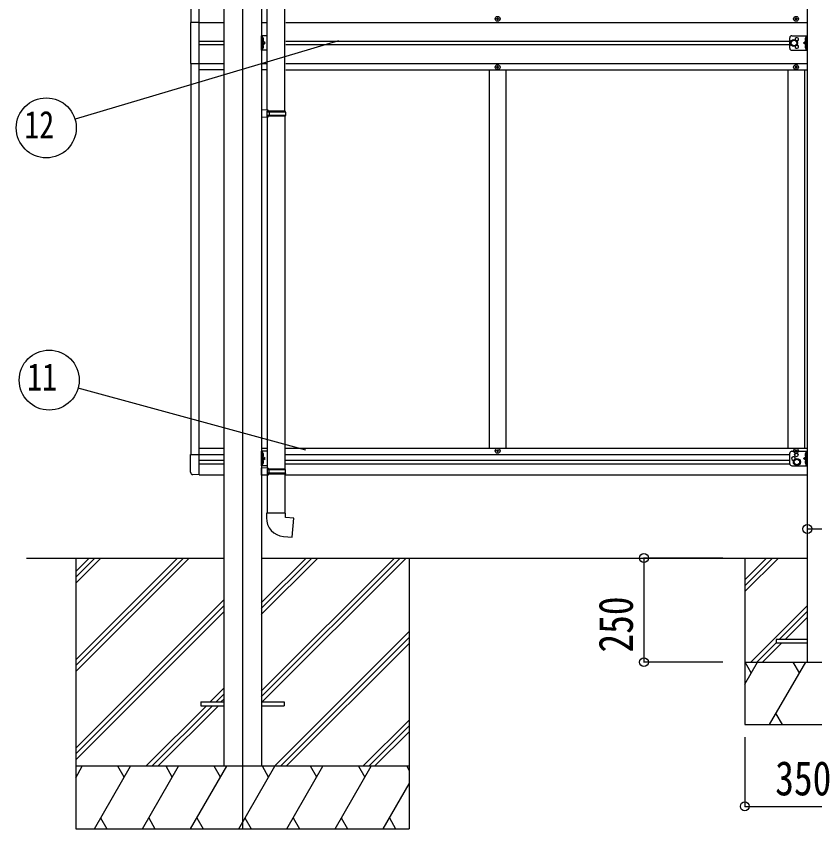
# Model space of a CAD drawing. Units: millimetres, scale not verified. Extents: x -10512 to 10512, y -7425 to 7425.
# Drawn here: x -4613 to -2697, y -4631 to -2680 of the extents above; entities that cross this region are included whole.
import ezdxf
from ezdxf.enums import TextEntityAlignment as Align

# ---------------------------------------------------------------- set-up
doc = ezdxf.new("R2010")
doc.units = ezdxf.units.MM
doc.header["$LTSCALE"] = 30
for name, color, linetype in [('0-3_YKK_12', 2, 'Continuous'), ('0-4_YKK_13', 4, 'Continuous'), ('0-5_YKK_A1', 4, 'Continuous'), ('0-6_YKK_D', 6, 'Continuous')]:
    doc.layers.add(name, color=color, linetype=linetype)
doc.styles.add('ＭＳ ゴシック', font='')
doc.styles.get('ＭＳ ゴシック').set_extended_font_data('MS Gothic')

msp = doc.modelspace()

# ---------------------------------------------------------------- linework, layer by layer
at = {"layer": '0-3_YKK_12'}
msp.add_line((-4070.06, -1456.26), (-4070.06, -4630.66), dxfattribs=at)
at = {"layer": '0-4_YKK_13'}
for p, q in [((-4010.86, -2905.28), (-4010.86, -2063.15)), ((-3968.86, -2907.84), (-3968.86, -2060.59)), ((-3459.56, -2686.64), (-3460.56, -2686.64)), ((-3456.56, -2685.64), (-3455.56, -2685.64)), ((-2743.56, -2686.64), (-2744.56, -2686.64)), ((-2740.56, -2685.64), (-2739.56, -2685.64)), ((-4024.86, -2761.64), (-4024.86, -2726.64)), ((-4010.86, -2726.64), (-4024.86, -2726.64)), ((-4022.36, -2761.64), (-4022.36, -2726.64)), ((-2752.06, -2726.64), (-2715.06, -2726.64)), ((-2717.56, -2761.64), (-2717.56, -2726.64)), ((-2715.06, -2761.64), (-2715.06, -2726.64)), ((-4021.86, -2739.14), (-4022.36, -2739.05)), ((-4022.36, -2744.14), (-4015.36, -2744.14)), ((-4021.86, -2731.14), (-4021.06, -2731.28)), ((-4021.86, -2739.14), (-4021.06, -2739)), ((-4021.86, -2749.14), (-4021.06, -2749.28)), ((-2757.06, -2756.64), (-2757.06, -2731.64)), ((-2717.56, -2744.14), (-2724.56, -2744.14)), ((-2718.06, -2731.14), (-2718.86, -2731.28)), ((-2718.06, -2739.14), (-2718.86, -2739)), ((-2718.06, -2749.14), (-2718.86, -2749.28)), ((-2718.06, -2739.14), (-2717.56, -2739.05)), ((-4010.86, -2761.64), (-4024.86, -2761.64)), ((-4021.86, -2757.14), (-4022.36, -2757.05)), ((-4021.86, -2757.14), (-4021.06, -2757)), ((-2752.06, -2761.64), (-2715.06, -2761.64)), ((-2718.06, -2757.14), (-2718.86, -2757)), ((-2718.06, -2757.14), (-2717.56, -2757.05)), ((-3459.56, -2801.64), (-3460.56, -2801.64)), ((-3456.56, -2802.64), (-3455.56, -2802.64)), ((-2743.56, -2801.64), (-2744.56, -2801.64)), ((-2740.56, -2802.64), (-2739.56, -2802.64)), ((-4008.86, -2905.34), (-4024.86, -2904.87)), ((-4024.86, -2904.87), (-4024.86, -2922.81)), ((-4008.86, -2907.34), (-4008.86, -2905.34)), ((-4008.86, -2922.34), (-4024.86, -2922.81)), ((-4008.86, -2907.34), (-4010.86, -2907.34)), ((-3967.86, -2907.84), (-4010.86, -2907.84)), ((-3966.86, -2909.84), (-4010.86, -2909.84)), ((-3966.86, -2917.84), (-4010.86, -2917.84)), ((-3967.86, -2919.84), (-4010.86, -2919.84)), ((-4010.86, -2922.4), (-4010.86, -3764.53)), ((-4008.86, -2922.34), (-4008.86, -2920.34)), ((-4006.38, -2909.84), (-4005.95, -2907.84)), ((-3968.86, -2919.84), (-3968.86, -3767.09)), ((-3966.86, -2909.84), (-3967.86, -2907.84)), ((-3966.86, -2917.84), (-3967.86, -2919.84)), ((-3966.86, -2909.84), (-3966.86, -2917.84)), ((-4024.86, -3759.14), (-4024.86, -3724.14)), ((-4010.86, -3724.14), (-4024.86, -3724.14)), ((-4022.36, -3759.14), (-4022.36, -3724.14)), ((-3459.56, -3723.64), (-3460.56, -3723.64)), ((-3456.56, -3722.64), (-3455.56, -3722.64)), ((-2752.06, -3724.14), (-2715.06, -3724.14)), ((-2743.56, -3723.64), (-2744.56, -3723.64)), ((-2740.56, -3722.64), (-2739.56, -3722.64)), ((-2717.56, -3759.14), (-2717.56, -3724.14)), ((-2715.06, -3759.14), (-2715.06, -3724.14)), ((-4194.56, -3774.85), (-4194.56, -3731.95)), ((-4194.56, -3731.95), (-4174.06, -3731.95)), ((-4174.06, -3781.14), (-4174.06, -3731.95)), ((-4021.86, -3736.64), (-4022.36, -3736.55)), ((-4022.36, -3741.64), (-4015.36, -3741.64)), ((-4021.86, -3728.64), (-4021.06, -3728.78)), ((-4021.86, -3736.64), (-4021.06, -3736.5)), ((-2757.06, -3754.14), (-2757.06, -3729.14)), ((-2717.56, -3741.64), (-2724.56, -3741.64)), ((-2718.06, -3728.64), (-2718.86, -3728.78)), ((-2718.06, -3736.64), (-2718.86, -3736.5)), ((-2718.06, -3736.64), (-2717.56, -3736.55)), ((-4010.86, -3759.14), (-4024.86, -3759.14)), ((-4008.86, -3764.59), (-4024.86, -3764.12)), ((-4024.86, -3782.06), (-4024.86, -3764.12)), ((-4021.86, -3754.64), (-4022.36, -3754.55)), ((-4021.86, -3746.64), (-4021.06, -3746.78)), ((-4021.86, -3754.64), (-4021.06, -3754.5)), ((-4008.86, -3764.59), (-4008.86, -3766.59)), ((-2752.06, -3759.14), (-2715.06, -3759.14)), ((-2718.06, -3746.64), (-2718.86, -3746.78)), ((-2718.06, -3754.64), (-2718.86, -3754.5)), ((-2718.06, -3754.64), (-2717.56, -3754.55)), ((-4174.06, -3781.14), (-4189.35, -3780.34)), ((-4008.86, -3781.59), (-4024.86, -3782.06)), ((-3967.86, -3767.09), (-4010.86, -3767.09)), ((-3966.86, -3769.09), (-4010.86, -3769.09)), ((-3966.86, -3777.09), (-4010.86, -3777.09)), ((-3967.86, -3779.09), (-4010.86, -3779.09)), ((-4008.86, -3779.59), (-4010.86, -3779.59)), ((-4010.86, -3781.65), (-4010.86, -3873.09)), ((-4008.86, -3779.59), (-4008.86, -3781.59)), ((-4006.38, -3777.09), (-4005.95, -3779.09)), ((-3968.86, -3779.09), (-3968.86, -3873.09)), ((-3966.86, -3769.09), (-3967.86, -3767.09)), ((-3966.86, -3777.09), (-3967.86, -3779.09)), ((-3966.86, -3777.09), (-3966.86, -3769.09)), ((-3966.86, -3873.09), (-4012.86, -3873.09)), ((-4012.86, -3873.09), (-4012.86, -3884.01)), ((-3966.86, -3883.09), (-3966.86, -3873.09)), ((-2715.06, -4176.66), (-2790.06, -4176.66)), ((-4170.06, -4326.16), (-4170.06, -4335.16)), ((-4170.06, -4326.16), (-4115.26, -4326.16)), ((-4024.86, -4326.16), (-3970.06, -4326.16)), ((-3970.06, -4326.16), (-3970.06, -4335.16)), ((-4170.06, -4335.16), (-4115.26, -4335.16)), ((-4024.86, -4335.16), (-3970.06, -4335.16))]:
    msp.add_line(p, q, dxfattribs=at)
for points in [[(-3460.56, -2686.64), (-3460.56, -2685.64), (-3459.56, -2685.64)], [(-3458.56, -2684.64), (-3458.56, -2683.64), (-3457.56, -2683.64), (-3457.56, -2684.64)], [(-3457.56, -2687.64), (-3457.56, -2688.64), (-3458.56, -2688.64), (-3458.56, -2687.64)], [(-3455.56, -2685.64), (-3455.56, -2686.64), (-3456.56, -2686.64)], [(-2744.56, -2686.64), (-2744.56, -2685.64), (-2743.56, -2685.64)], [(-2742.56, -2684.64), (-2742.56, -2683.64), (-2741.56, -2683.64), (-2741.56, -2684.64)], [(-2741.56, -2687.64), (-2741.56, -2688.64), (-2742.56, -2688.64), (-2742.56, -2687.64)], [(-2739.56, -2685.64), (-2739.56, -2686.64), (-2740.56, -2686.64)], [(-4174.06, -2695.14), (-4194.76, -2695.14), (-4194.76, -2793.14), (-4174.06, -2793.14)], [(-4022.74, -2735.14), (-4022.11, -2733.96), (-4019.88, -2732.84)], [(-4022.74, -2735.14), (-4022.11, -2736.33), (-4019.88, -2737.44)], [(-4021.86, -2739.14), (-4021.86, -2731.14), (-4022.36, -2731.23), (-4022.36, -2739.05)], [(-4022.36, -2749.14), (-4015.36, -2744.14), (-4022.36, -2739.14)], [(-4021.86, -2757.14), (-4021.86, -2749.14), (-4022.36, -2749.23), (-4022.36, -2757.05)], [(-2717.56, -2749.14), (-2724.56, -2744.14), (-2717.56, -2739.14)], [(-2717.18, -2735.14), (-2717.81, -2733.96), (-2720.04, -2732.84)], [(-2717.18, -2735.14), (-2717.81, -2736.33), (-2720.04, -2737.44)], [(-2718.06, -2739.14), (-2718.06, -2731.14), (-2717.56, -2731.23), (-2717.56, -2739.05)], [(-2718.06, -2757.14), (-2718.06, -2749.14), (-2717.56, -2749.23), (-2717.56, -2757.05)], [(-4022.74, -2753.14), (-4022.11, -2751.96), (-4019.88, -2750.84)], [(-4022.74, -2753.14), (-4022.11, -2754.33), (-4019.88, -2755.44)], [(-2717.18, -2753.14), (-2717.81, -2751.96), (-2720.04, -2750.84)], [(-2717.18, -2753.14), (-2717.81, -2754.33), (-2720.04, -2755.44)], [(-3460.56, -2801.64), (-3460.56, -2802.64), (-3459.56, -2802.64)], [(-3457.56, -2800.64), (-3457.56, -2799.64), (-3458.56, -2799.64), (-3458.56, -2800.64)], [(-3458.56, -2803.64), (-3458.56, -2804.64), (-3457.56, -2804.64), (-3457.56, -2803.64)], [(-3455.56, -2802.64), (-3455.56, -2801.64), (-3456.56, -2801.64)], [(-2744.56, -2801.64), (-2744.56, -2802.64), (-2743.56, -2802.64)], [(-2741.56, -2800.64), (-2741.56, -2799.64), (-2742.56, -2799.64), (-2742.56, -2800.64)], [(-2742.56, -2803.64), (-2742.56, -2804.64), (-2741.56, -2804.64), (-2741.56, -2803.64)], [(-2739.56, -2802.64), (-2739.56, -2801.64), (-2740.56, -2801.64)], [(-4008.86, -2920.34), (-4010.86, -2920.34), (-4010.86, -2907.34)], [(-4006.38, -2909.84), (-4006.38, -2917.84), (-4005.95, -2919.84)], [(-3460.56, -3723.64), (-3460.56, -3722.64), (-3459.56, -3722.64)], [(-3458.56, -3721.64), (-3458.56, -3720.64), (-3457.56, -3720.64), (-3457.56, -3721.64)], [(-3457.56, -3724.64), (-3457.56, -3725.64), (-3458.56, -3725.64), (-3458.56, -3724.64)], [(-3455.56, -3722.64), (-3455.56, -3723.64), (-3456.56, -3723.64)], [(-2744.56, -3723.64), (-2744.56, -3722.64), (-2743.56, -3722.64)], [(-2742.56, -3721.64), (-2742.56, -3720.64), (-2741.56, -3720.64), (-2741.56, -3721.64)], [(-2741.56, -3724.64), (-2741.56, -3725.64), (-2742.56, -3725.64), (-2742.56, -3724.64)], [(-2739.56, -3722.64), (-2739.56, -3723.64), (-2740.56, -3723.64)], [(-4022.74, -3732.64), (-4022.11, -3731.46), (-4019.88, -3730.34)], [(-4022.74, -3732.64), (-4022.11, -3733.83), (-4019.88, -3734.94)], [(-4021.86, -3736.64), (-4021.86, -3728.64), (-4022.36, -3728.73), (-4022.36, -3736.55)], [(-4022.36, -3746.64), (-4015.36, -3741.64), (-4022.36, -3736.64)], [(-2717.56, -3746.64), (-2724.56, -3741.64), (-2717.56, -3736.64)], [(-2717.18, -3732.64), (-2717.81, -3731.46), (-2720.04, -3730.34)], [(-2717.18, -3732.64), (-2717.81, -3733.83), (-2720.04, -3734.94)], [(-2718.06, -3736.64), (-2718.06, -3728.64), (-2717.56, -3728.73), (-2717.56, -3736.55)], [(-4022.74, -3750.64), (-4022.11, -3749.46), (-4019.88, -3748.34)], [(-4022.74, -3750.64), (-4022.11, -3751.83), (-4019.88, -3752.94)], [(-4021.86, -3754.64), (-4021.86, -3746.64), (-4022.36, -3746.73), (-4022.36, -3754.55)], [(-2717.18, -3750.64), (-2717.81, -3749.46), (-2720.04, -3748.34)], [(-2717.18, -3750.64), (-2717.81, -3751.83), (-2720.04, -3752.94)], [(-2718.06, -3754.64), (-2718.06, -3746.64), (-2717.56, -3746.73), (-2717.56, -3754.55)], [(-4008.86, -3766.59), (-4010.86, -3766.59), (-4010.86, -3779.59)], [(-4006.38, -3777.09), (-4006.38, -3769.09), (-4005.95, -3767.09)], [(-3971.78, -3928.84), (-3950.94, -3930.66), (-3946.94, -3884.84), (-3966.86, -3883.09)], [(-2790.06, -4176.66), (-2790.06, -4184.66), (-2715.06, -4184.66)]]:
    msp.add_lwpolyline(points, dxfattribs=at)
for points in [[(-2747.06, -2736.64), (-2740.56, -2740.39), (-2740.56, -2747.9), (-2747.06, -2751.65), (-2753.56, -2747.9), (-2753.56, -2740.39)], [(-2740.06, -3742.64), (-2733.56, -3746.39), (-2733.56, -3753.9), (-2740.06, -3757.65), (-2746.56, -3753.9), (-2746.56, -3746.39)]]:
    msp.add_lwpolyline(points, close=True, dxfattribs=at)
for centre, radius in [((-3458.06, -2686.14), 5.9), ((-2742.06, -2686.14), 5.9), ((-2747.06, -2744.14), 8.5), ((-2747.06, -2744.14), 7.5), ((-2747.06, -2744.14), 6.5), ((-3458.06, -2802.14), 5.9), ((-2742.06, -2802.14), 5.9), ((-3458.06, -3723.14), 5.9), ((-2742.06, -3723.14), 5.9), ((-2740.06, -3750.14), 8.5), ((-2740.06, -3750.14), 7.5), ((-2740.06, -3750.14), 6.5), ((-2741.56, -3733.14), 4.25)]:
    msp.add_circle(centre, radius, dxfattribs=at)
for centre, radius, start, end in [((-3459.56, -2684.64), 1, 270, 0), ((-3459.56, -2687.64), 1, 0, 90), ((-3456.56, -2684.64), 1, 180, 270), ((-3456.56, -2687.64), 1, 90, 180), ((-2743.56, -2684.64), 1, 270, 0), ((-2743.56, -2687.64), 1, 0, 90), ((-2740.56, -2684.64), 1, 180, 270), ((-2740.56, -2687.64), 1, 90, 180), ((-2752.06, -2731.64), 5, 90, 180), ((-4021.21, -2732.17), 0.9, 32.05588, 80), ((-4021.21, -2738.11), 0.9, 280, 327.94412), ((-4021.21, -2750.17), 0.9, 32.05588, 80), ((-4025.96, -2735.14), 6.5, 327.94412, 32.05588), ((-4025.96, -2753.14), 6.5, 327.94412, 32.05588), ((-2740.06, -2735.64), 4.25, 274.76077, 186.29431), ((-2740.06, -2752.64), 4.25, 173.70569, 85.23923), ((-2713.96, -2735.14), 6.5, 147.94412, 212.05588), ((-2713.96, -2753.14), 6.5, 147.94412, 212.05588), ((-2718.71, -2732.17), 0.9, 100, 147.94412), ((-2718.71, -2738.11), 0.9, 212.05588, 260), ((-2718.71, -2750.17), 0.9, 100, 147.94412), ((-4021.21, -2756.11), 0.9, 280, 327.94412), ((-2752.06, -2756.64), 5, 180, 270), ((-2718.71, -2756.11), 0.9, 212.05588, 260), ((-3459.56, -2800.64), 1, 270, 0), ((-3459.56, -2803.64), 1, 0, 90), ((-3456.56, -2800.64), 1, 180, 270), ((-3456.56, -2803.64), 1, 90, 180), ((-2743.56, -2800.64), 1, 270, 0), ((-2743.56, -2803.64), 1, 0, 90), ((-2740.56, -2800.64), 1, 180, 270), ((-2740.56, -2803.64), 1, 90, 180), ((-3459.56, -3721.64), 1, 270, 0), ((-3459.56, -3724.64), 1, 0, 90), ((-3456.56, -3721.64), 1, 180, 270), ((-3456.56, -3724.64), 1, 90, 180), ((-2752.06, -3729.14), 5, 90, 180), ((-2743.56, -3721.64), 1, 270, 0), ((-2743.56, -3724.64), 1, 0, 90), ((-2740.56, -3721.64), 1, 180, 270), ((-2740.56, -3724.64), 1, 90, 180), ((-4021.21, -3729.67), 0.9, 32.05588, 80), ((-4021.21, -3735.61), 0.9, 280, 327.94412), ((-4025.96, -3732.64), 6.5, 327.94412, 32.05588), ((-2748.56, -3741.64), 4.25, 342.88004, 287.12346), ((-2713.96, -3732.64), 6.5, 147.94412, 212.05588), ((-2718.71, -3729.67), 0.9, 100, 147.94412), ((-2718.71, -3735.61), 0.9, 212.05588, 260), ((-4021.21, -3747.67), 0.9, 32.05588, 80), ((-4021.21, -3753.61), 0.9, 280, 327.94412), ((-4025.96, -3750.64), 6.5, 327.94412, 32.05588), ((-2752.06, -3754.14), 5, 180, 270), ((-2713.96, -3750.64), 6.5, 147.94412, 212.05588), ((-2718.71, -3747.67), 0.9, 100, 147.94412), ((-2718.71, -3753.61), 0.9, 212.05588, 260), ((-4189.06, -3774.85), 5.5, 180, 267), ((-3967.86, -3884.01), 45, 180, 265)]:
    msp.add_arc(centre, radius, start, end, dxfattribs=at)
at = {"layer": '0-5_YKK_A1'}
for p, q in [((-4115.26, -1851.66), (-4115.26, -4480.66)), ((-4024.86, -1851.66), (-4024.86, -4480.66)), ((-2715.06, -1867.66), (-2715.06, -4230.66)), ((-4174.06, -3781.14), (-4174.06, -1907.14)), ((-4194.06, -1956.34), (-4194.06, -2695.14)), ((-4174.06, -2695.14), (-4115.26, -2695.14)), ((-4024.86, -2695.14), (-4010.86, -2695.14)), ((-3965.86, -2695.14), (-2715.06, -2695.14)), ((-4174.06, -2739.64), (-4115.26, -2739.64)), ((-4115.26, -2748.64), (-4174.06, -2748.64)), ((-3965.86, -2739.64), (-2757.06, -2739.64)), ((-2757.06, -2748.64), (-3965.86, -2748.64)), ((-4194.06, -2793.14), (-4194.06, -3731.94)), ((-4174.06, -2793.14), (-4115.26, -2793.14)), ((-4115.26, -2808.64), (-4174.06, -2808.64)), ((-4024.86, -2793.14), (-4010.86, -2793.14)), ((-4010.86, -2808.64), (-4024.86, -2808.64)), ((-3965.86, -2793.14), (-2715.06, -2793.14)), ((-3965.86, -2808.64), (-2715.06, -2808.64)), ((-3478.06, -2808.64), (-3478.06, -3716.64)), ((-3438.06, -2808.64), (-3438.06, -3716.64)), ((-2762.06, -2808.64), (-2762.06, -3716.64)), ((-2722.06, -2808.64), (-2722.06, -3716.64)), ((-4174.06, -3716.64), (-4115.26, -3716.64)), ((-4024.86, -3716.64), (-4010.86, -3716.64)), ((-3968.86, -3716.64), (-2715.06, -3716.64)), ((-4174.06, -3732.14), (-4115.26, -3732.14)), ((-3968.86, -3732.14), (-2757.06, -3732.14)), ((-4174.06, -3745.64), (-4115.26, -3745.64)), ((-4174.06, -3754.64), (-4115.26, -3754.64)), ((-3968.86, -3745.64), (-2757.06, -3745.64)), ((-3968.86, -3754.64), (-2757.03, -3754.64)), ((-4174.06, -3780.64), (-4115.26, -3780.64)), ((-3968.86, -3780.64), (-2715.06, -3780.64)), ((-4588.09, -3980.66), (-4115.26, -3980.66)), ((-4470.26, -3980.66), (-4470.26, -4630.66)), ((-4470.26, -4224.84), (-4226.08, -3980.66)), ((-4470.26, -4238.98), (-4211.94, -3980.66)), ((-4470.26, -4253.12), (-4197.8, -3980.66)), ((-4470.26, -4040.99), (-4409.93, -3980.66)), ((-4470.26, -4026.85), (-4424.07, -3980.66)), ((-4470.26, -4012.71), (-4438.21, -3980.66)), ((-4025.06, -4300.14), (-3705.58, -3980.66)), ((-4025.06, -4314.28), (-3691.44, -3980.66)), ((-4025.06, -4116.29), (-3889.43, -3980.66)), ((-4025.06, -4102.15), (-3903.57, -3980.66)), ((-4025.06, -4088.01), (-3917.71, -3980.66)), ((-4024.86, -3980.66), (-2715.06, -3980.66)), ((-4022.8, -4326.16), (-3677.3, -3980.66)), ((-3670.26, -3980.66), (-3670.26, -4630.66)), ((-2865.06, -3980.66), (-2865.06, -4380.66)), ((-2865.06, -4033.01), (-2812.71, -3980.66)), ((-2865.06, -4047.15), (-2798.57, -3980.66)), ((-2865.06, -4061.29), (-2784.43, -3980.66)), ((-4470.26, -4436.97), (-4115.46, -4082.17)), ((-4470.26, -4451.11), (-4115.46, -4096.31)), ((-2850.58, -4230.66), (-2715.06, -4095.14)), ((-4470.26, -4465.25), (-4115.46, -4110.46)), ((-2782.44, -4176.66), (-2715.06, -4109.28)), ((-2768.3, -4176.66), (-2715.06, -4123.42)), ((-3993.45, -4480.66), (-3670.26, -4157.47)), ((-3979.31, -4480.66), (-3670.26, -4171.61)), ((-3965.17, -4480.66), (-3670.26, -4185.75)), ((-2836.44, -4230.66), (-2790.06, -4184.28)), ((-2822.3, -4230.66), (-2776.3, -4184.66)), ((-2865.06, -4230.66), (-2515.06, -4230.66)), ((-2865.06, -4283.78), (-2834.39, -4230.66)), ((-2849.39, -4256.64), (-2864.4, -4230.66)), ((-2805.53, -4380.66), (-2718.92, -4230.66)), ((-2733.92, -4256.64), (-2748.93, -4230.66)), ((-4147.32, -4326.16), (-4115.46, -4294.3)), ((-4133.18, -4326.16), (-4115.46, -4308.44)), ((-4122.03, -4326.16), (-4115.26, -4319.39)), ((-4301.82, -4480.66), (-4156.32, -4335.16)), ((-4287.68, -4480.66), (-4142.18, -4335.16)), ((-4273.53, -4480.66), (-4128.03, -4335.16)), ((-3781.32, -4480.66), (-3670.26, -4369.6)), ((-2790.53, -4354.68), (-2775.53, -4380.66)), ((-3767.18, -4480.66), (-3670.26, -4383.74)), ((-2865.06, -4380.66), (-2515.06, -4380.66)), ((-3753.03, -4480.66), (-3670.26, -4397.89)), ((-3670.26, -4480.66), (-4470.26, -4480.66)), ((-4470.26, -4508.16), (-4454.38, -4480.66)), ((-4425.51, -4630.66), (-4338.91, -4480.66)), ((-4353.91, -4506.64), (-4368.91, -4480.66)), ((-4310.04, -4630.66), (-4223.44, -4480.66)), ((-4238.44, -4506.64), (-4253.44, -4480.66)), ((-4194.57, -4630.66), (-4107.97, -4480.66)), ((-4122.97, -4506.64), (-4137.97, -4480.66)), ((-4079.1, -4630.66), (-3992.5, -4480.66)), ((-4007.5, -4506.64), (-4022.5, -4480.66)), ((-3963.63, -4630.66), (-3877.03, -4480.66)), ((-3892.03, -4506.64), (-3907.03, -4480.66)), ((-3848.16, -4630.66), (-3761.56, -4480.66)), ((-3791.56, -4480.66), (-3776.56, -4506.64)), ((-3676.09, -4480.66), (-3670.26, -4490.76)), ((-3732.69, -4630.66), (-3670.26, -4522.52)), ((-4410.51, -4604.68), (-4395.52, -4630.66)), ((-4295.04, -4604.68), (-4280.05, -4630.66)), ((-4179.57, -4604.68), (-4164.57, -4630.66)), ((-4064.1, -4604.68), (-4049.1, -4630.66)), ((-3948.63, -4604.68), (-3933.63, -4630.66)), ((-3833.16, -4604.68), (-3818.17, -4630.66)), ((-3717.69, -4604.68), (-3702.7, -4630.66)), ((-4470.26, -4630.66), (-3670.26, -4630.66))]:
    msp.add_line(p, q, dxfattribs=at)
at = {"layer": '0-6_YKK_D'}
for p, q in [((-3839.55, -2738.68), (-4471.84, -2927.34)), ((-3918.32, -3722), (-4464.35, -3572.48)), ((-2918.06, -3980.66), (-3108.03, -3980.66)), ((-3107.03, -3980.66), (-3107.03, -4230.66)), ((-2918.06, -4230.66), (-3108.03, -4230.66)), ((-2865.06, -4410.66), (-2865.06, -4577.93)), ((-2865.06, -4576.93), (-2515.06, -4576.93))]:
    msp.add_line(p, q, dxfattribs=at)
msp.add_lwpolyline([(-2715.06, -3910.95), (-2665.06, -3910.95), (-2487.23, -3910.95)], dxfattribs=at)
for centre, radius in [((-4540.84, -2947.92), 72), ((-4533.79, -3553.46), 72), ((-2715.06, -3910.95), 10.62), ((-3107.03, -3980.66), 10.62), ((-3107.03, -4230.66), 10.62), ((-2865.06, -4576.93), 10.62)]:
    msp.add_circle(centre, radius, dxfattribs=at)

# ---------------------------------------------------------------- texts
at = {"layer": '0-6_YKK_D', "style": 'ＭＳ ゴシック', "width": 0.8}
for s, height, p in [('12', 65.98, (-4593.64, -2992.92)), ('11', 65.98, (-4586.59, -3598.46)), ('350', 82.48, (-2792.06, -4575.27))]:
    msp.add_text(s, height=height, dxfattribs=at).set_placement(p, align=Align.BOTTOM_LEFT)
msp.add_text('250', height=82.48, rotation=90, dxfattribs=at).set_placement((-3108.7, -4207.66), align=Align.BOTTOM_LEFT)

doc.saveas('drawing.dxf')
